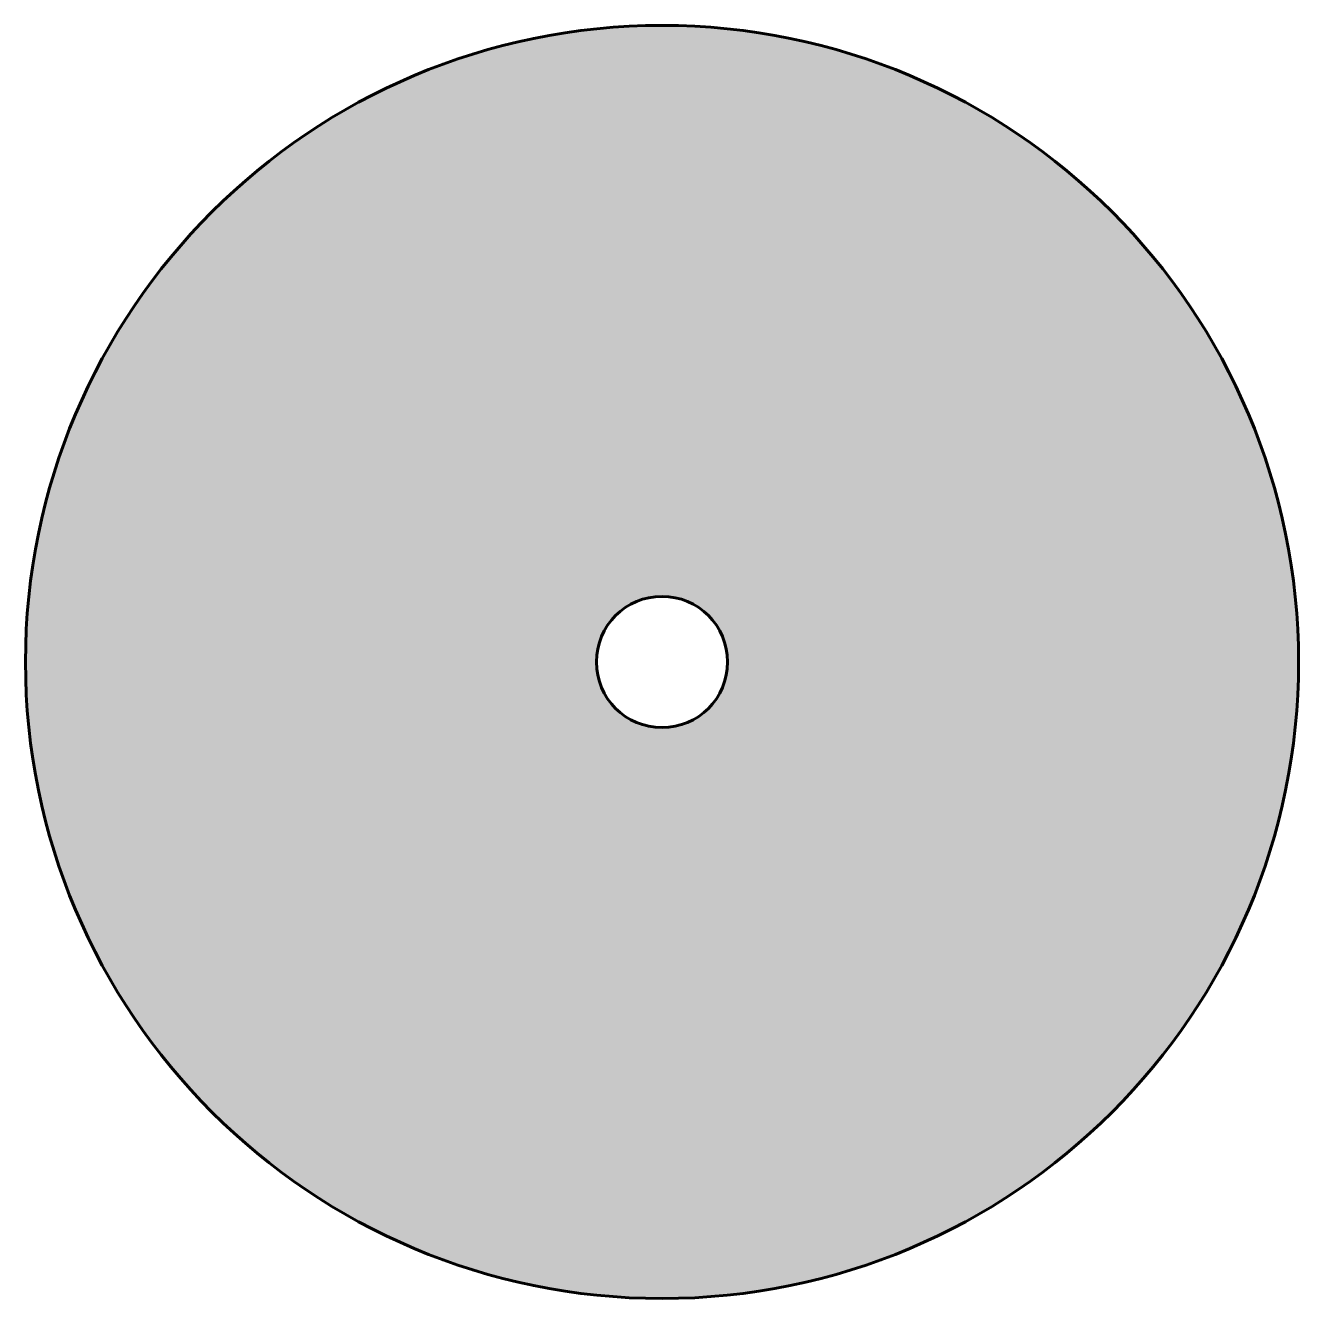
# Model space of a CAD drawing. Header units: inches. Extents: x 1.99 to 3.94, y 4.1 to 6.05.
import ezdxf

# ---------------------------------------------------------------- set-up
doc = ezdxf.new("R2010")
doc.units = ezdxf.units.IN
doc.header["$MEASUREMENT"] = 0
doc.layers.add('Sink', color=7, linetype='Continuous', lineweight=60)

msp = doc.modelspace()

# ---------------------------------------------------------------- hatches: boundary and pattern name
at = {"layer": 'Sink'}
h = msp.add_hatch(color=256, dxfattribs=at)
h.dxf.hatch_style = 1
h.paths.add_polyline_path([(1.9939, 5.0745, 1), (3.9439, 5.0745, 1)])
h.paths.add_polyline_path([(3.0694, 5.0745, -1), (2.8684, 5.0745, -1)], flags=16)

# ---------------------------------------------------------------- linework, layer by layer
for radius in [0.975, 0.1005]:
    msp.add_circle((2.9689, 5.0745), radius, dxfattribs=at)

doc.saveas('drawing.dxf')
